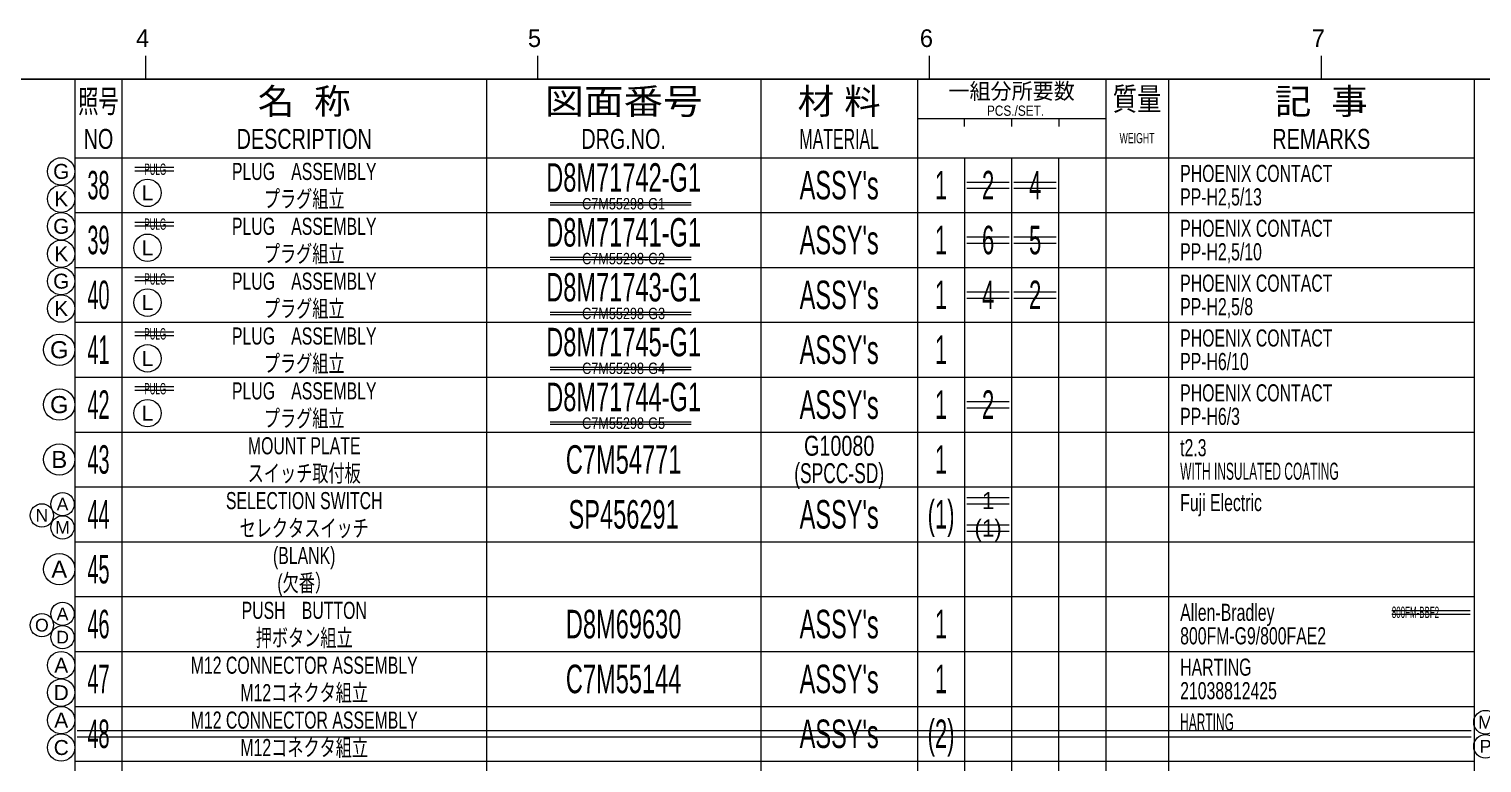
# Model space of a CAD drawing. Header units: millimetres. Extents: x 7 to 587, y 2 to 418.
# Drawn here: x 218.1 to 403.5, y 322.8 to 416.4 of the extents above; entities that cross this region are included whole.
import ezdxf
from ezdxf.enums import TextEntityAlignment as Align

# ---------------------------------------------------------------- set-up
doc = ezdxf.new("R2010")
doc.units = ezdxf.units.MM
for name, color, linetype in [('GR1_05', 7, 'Continuous'), ('図面枠C7M', 7, 'Continuous'), ('表題、部品表_01', 7, 'Continuous'), ('表題、部品表_02', 7, 'Continuous'), ('表題、部品表_03', 7, 'Continuous')]:
    doc.layers.add(name, color=color, linetype=linetype)
doc.styles.add('HG丸ｺﾞｼｯｸM-PRO', font='')
doc.styles.get('HG丸ｺﾞｼｯｸM-PRO').set_extended_font_data('HG丸ｺﾞｼｯｸM-PRO')

# ---------------------------------------------------------------- blocks, each defined once
blk = doc.blocks.new('BLKF023')
at = {"layer": '図面枠C7M', "color": 4, "linetype": 'Continuous', "lineweight": 13}
for p, q in [((233, 413), (233, 410)), ((283, 413), (283, 410)), ((333, 413), (333, 410)), ((383, 413), (383, 410))]:
    blk.add_line(p, q, dxfattribs=at)
at = {"layer": '図面枠C7M', "color": 2, "linetype": 'Continuous', "lineweight": 25}
blk.add_line((33, 410), (587, 410), dxfattribs=at)
at = {"layer": '図面枠C7M', "color": 4, "linetype": 'Continuous', "lineweight": 13, "style": 'HG丸ｺﾞｼｯｸM-PRO', "width": 1.003994}
for s, p in [('4', (231.79, 413.45)), ('5', (281.79, 413.45)), ('6', (331.79, 413.45)), ('7', (381.79, 413.45))]:
    blk.add_text(s, height=2.25, dxfattribs=at).set_placement(p, align=Align.BOTTOM_LEFT)
blk = doc.blocks.new('BLKF080')
at = {"layer": '表題、部品表_02', "color": 4, "linetype": 'Continuous', "lineweight": 13}
for p, q in [((224, 393), (224, 386)), ((224, 393), (402.5, 393)), ((230, 393), (230, 386)), ((276.5, 393), (276.5, 386)), ((311.5, 393), (311.5, 386)), ((331.5, 393), (331.5, 386)), ((337.5, 393), (337.5, 386)), ((343.5, 393), (343.5, 386)), ((349.5, 386), (349.5, 393)), ((355.5, 393), (355.5, 386)), ((363.5, 393), (363.5, 386)), ((402.5, 393), (402.5, 386)), ((224, 386), (402.5, 386))]:
    blk.add_line(p, q, dxfattribs=at)
blk = doc.blocks.new('BLKF086')
at = {"layer": '表題、部品表_02', "color": 4, "linetype": 'Continuous', "lineweight": 13}
for p, q in [((224, 386), (224, 379)), ((224, 386), (402.5, 386)), ((230, 386), (230, 379)), ((276.5, 386), (276.5, 379)), ((311.5, 386), (311.5, 379)), ((331.5, 386), (331.5, 379)), ((337.5, 386), (337.5, 379)), ((343.5, 386), (343.5, 379)), ((349.5, 379), (349.5, 386)), ((355.5, 386), (355.5, 379)), ((363.5, 386), (363.5, 379)), ((402.5, 386), (402.5, 379)), ((224, 379), (402.5, 379))]:
    blk.add_line(p, q, dxfattribs=at)
blk = doc.blocks.new('BLKF088')
at = {"layer": '表題、部品表_02', "color": 4, "linetype": 'Continuous', "lineweight": 13}
for p, q in [((224, 365), (224, 358)), ((224, 365), (402.5, 365)), ((230, 365), (230, 358)), ((276.5, 365), (276.5, 358)), ((311.5, 365), (311.5, 358)), ((331.5, 365), (331.5, 358)), ((337.5, 365), (337.5, 358)), ((343.5, 365), (343.5, 358)), ((349.5, 358), (349.5, 365)), ((355.5, 365), (355.5, 358)), ((363.5, 365), (363.5, 358)), ((402.5, 365), (402.5, 358)), ((224, 358), (402.5, 358))]:
    blk.add_line(p, q, dxfattribs=at)
blk = doc.blocks.new('BLKF091')
at = {"layer": '表題、部品表_01', "color": 4, "linetype": 'Continuous', "lineweight": 13}
for p, q in [((224, 410), (224, 400)), ((224, 410), (402.5, 410)), ((230, 410), (230, 400)), ((276.5, 410), (276.5, 400)), ((311.5, 410), (311.5, 400)), ((331.5, 410), (331.5, 400)), ((355.5, 410), (355.5, 400)), ((363.5, 410), (363.5, 400)), ((402.5, 410), (402.5, 400)), ((331.5, 405), (355.5, 405)), ((337.5, 404), (337.5, 405)), ((343.5, 405), (343.5, 404)), ((349.5, 405), (349.5, 404)), ((224, 400), (402.5, 400))]:
    blk.add_line(p, q, dxfattribs=at)
at = {"layer": '表題、部品表_01', "color": 3, "linetype": 'Continuous', "lineweight": 35, "style": 'HG丸ｺﾞｼｯｸM-PRO'}
for s, height, width, p in [('一組分所要数', 2.036, 0.966638, (343.5, 408.5)), ('照号', 2.909, 0.651535, (227, 407.2)), ('名  称', 3.273, 1.042426, (253.25, 407.2)), ('図面番号', 3.273, 1.127518, (294, 407.2)), ('材 料', 3.273, 1.042439, (321.5, 407.2)), ('質量', 2.909, 0.781842, (359.5, 407.5)), ('記  事', 3.273, 1.042426, (383, 407.2)), ('PCS./SET.', 1.309, 0.862935, (344, 406)), ('NO', 2.545, 0.740841, (227, 402.4)), ('DESCRIPTION', 2.5455, 0.741365, (253.25, 402.4)), ('DRG.NO.', 2.545, 0.741189, (294, 402.4)), ('MATERIAL', 2.545, 0.594756, (321.5, 402.4)), ('WEIGHT', 1.309, 0.635507, (359.5, 402.5)), ('REMARKS', 2.545, 0.742803, (383, 402.4))]:
    blk.add_text(s, height=height, dxfattribs=dict(at, width=width)).set_placement(p, align=Align.MIDDLE_CENTER)
blk = doc.blocks.new('BLKF090')
at = {"layer": '表題、部品表_01', "color": 3, "linetype": 'Continuous', "lineweight": 13}
blk.add_blockref('BLKF091', (0, 0), dxfattribs=at)
blk = doc.blocks.new('BLKF144')
at = {"layer": '表題、部品表_02', "color": 4, "linetype": 'Continuous', "lineweight": 13}
for p, q in [((224, 337), (224, 330)), ((224, 337), (402.5, 337)), ((230, 337), (230, 330)), ((276.5, 337), (276.5, 330)), ((311.5, 337), (311.5, 330)), ((331.5, 337), (331.5, 330)), ((337.5, 337), (337.5, 330)), ((343.5, 337), (343.5, 330)), ((349.5, 330), (349.5, 337)), ((355.5, 337), (355.5, 330)), ((363.5, 337), (363.5, 330)), ((402.5, 337), (402.5, 330)), ((224, 330), (402.5, 330))]:
    blk.add_line(p, q, dxfattribs=at)
blk = doc.blocks.new('BLKF146')
at = {"layer": '表題、部品表_02', "color": 4, "linetype": 'Continuous', "lineweight": 13}
for p, q in [((224, 344), (224, 337)), ((224, 344), (402.5, 344)), ((230, 344), (230, 337)), ((276.5, 344), (276.5, 337)), ((311.5, 344), (311.5, 337)), ((331.5, 344), (331.5, 337)), ((337.5, 344), (337.5, 337)), ((343.5, 344), (343.5, 337)), ((349.5, 337), (349.5, 344)), ((355.5, 344), (355.5, 337)), ((363.5, 344), (363.5, 337)), ((402.5, 344), (402.5, 337)), ((224, 337), (402.5, 337))]:
    blk.add_line(p, q, dxfattribs=at)
blk = doc.blocks.new('BLKF148')
at = {"layer": '表題、部品表_02', "color": 4, "linetype": 'Continuous', "lineweight": 13}
for p, q in [((224, 323), (224, 316)), ((224, 323), (402.5, 323)), ((230, 323), (230, 316)), ((276.5, 323), (276.5, 316)), ((311.5, 323), (311.5, 316)), ((331.5, 323), (331.5, 316)), ((337.5, 323), (337.5, 316)), ((343.5, 323), (343.5, 316)), ((349.5, 316), (349.5, 323)), ((355.5, 323), (355.5, 316)), ((363.5, 323), (363.5, 316)), ((402.5, 323), (402.5, 316)), ((224, 316), (402.5, 316))]:
    blk.add_line(p, q, dxfattribs=at)
blk = doc.blocks.new('BLKF150')
at = {"layer": '表題、部品表_02', "color": 4, "linetype": 'Continuous', "lineweight": 13}
for p, q in [((224, 330), (224, 323)), ((224, 330), (402.5, 330)), ((230, 330), (230, 323)), ((276.5, 330), (276.5, 323)), ((311.5, 330), (311.5, 323)), ((331.5, 330), (331.5, 323)), ((337.5, 330), (337.5, 323)), ((343.5, 330), (343.5, 323)), ((349.5, 323), (349.5, 330)), ((355.5, 330), (355.5, 323)), ((363.5, 330), (363.5, 323)), ((402.5, 330), (402.5, 323)), ((224, 323), (402.5, 323))]:
    blk.add_line(p, q, dxfattribs=at)
blk = doc.blocks.new('BLKF158')
at = {"layer": '表題、部品表_02', "color": 4, "linetype": 'Continuous', "lineweight": 13}
for p, q in [((224, 358), (224, 351)), ((224, 358), (402.5, 358)), ((230, 358), (230, 351)), ((276.5, 358), (276.5, 351)), ((311.5, 358), (311.5, 351)), ((331.5, 358), (331.5, 351)), ((337.5, 358), (337.5, 351)), ((343.5, 358), (343.5, 351)), ((349.5, 351), (349.5, 358)), ((355.5, 358), (355.5, 351)), ((363.5, 358), (363.5, 351)), ((402.5, 358), (402.5, 351)), ((224, 351), (402.5, 351))]:
    blk.add_line(p, q, dxfattribs=at)
blk = doc.blocks.new('BLKF160')
at = {"layer": '表題、部品表_02', "color": 4, "linetype": 'Continuous', "lineweight": 13}
for p, q in [((224, 351), (224, 344)), ((224, 351), (402.5, 351)), ((230, 351), (230, 344)), ((276.5, 351), (276.5, 344)), ((311.5, 351), (311.5, 344)), ((331.5, 351), (331.5, 344)), ((337.5, 351), (337.5, 344)), ((343.5, 351), (343.5, 344)), ((349.5, 344), (349.5, 351)), ((355.5, 351), (355.5, 344)), ((363.5, 351), (363.5, 344)), ((402.5, 351), (402.5, 344)), ((224, 344), (402.5, 344))]:
    blk.add_line(p, q, dxfattribs=at)
blk = doc.blocks.new('BLKF162')
at = {"layer": '表題、部品表_02', "color": 4, "linetype": 'Continuous', "lineweight": 13}
for p, q in [((224, 400), (224, 393)), ((224, 400), (402.5, 400)), ((230, 400), (230, 393)), ((276.5, 400), (276.5, 393)), ((311.5, 400), (311.5, 393)), ((331.5, 400), (331.5, 393)), ((337.5, 400), (337.5, 393)), ((343.5, 400), (343.5, 393)), ((349.5, 393), (349.5, 400)), ((355.5, 400), (355.5, 393)), ((363.5, 400), (363.5, 393)), ((402.5, 400), (402.5, 393)), ((224, 393), (402.5, 393))]:
    blk.add_line(p, q, dxfattribs=at)
blk = doc.blocks.new('BLKF164')
at = {"layer": '表題、部品表_02', "color": 4, "linetype": 'Continuous', "lineweight": 13}
for p, q in [((224, 379), (224, 372)), ((224, 379), (402.5, 379)), ((230, 379), (230, 372)), ((276.5, 379), (276.5, 372)), ((311.5, 379), (311.5, 372)), ((331.5, 379), (331.5, 372)), ((337.5, 379), (337.5, 372)), ((343.5, 379), (343.5, 372)), ((349.5, 372), (349.5, 379)), ((355.5, 379), (355.5, 372)), ((363.5, 379), (363.5, 372)), ((402.5, 379), (402.5, 372)), ((224, 372), (402.5, 372))]:
    blk.add_line(p, q, dxfattribs=at)
blk = doc.blocks.new('BLKF166')
at = {"layer": '表題、部品表_02', "color": 4, "linetype": 'Continuous', "lineweight": 13}
for p, q in [((224, 372), (224, 365)), ((224, 372), (402.5, 372)), ((230, 372), (230, 365)), ((276.5, 372), (276.5, 365)), ((311.5, 372), (311.5, 365)), ((331.5, 372), (331.5, 365)), ((337.5, 372), (337.5, 365)), ((343.5, 372), (343.5, 365)), ((349.5, 365), (349.5, 372)), ((355.5, 372), (355.5, 365)), ((363.5, 372), (363.5, 365)), ((402.5, 372), (402.5, 365)), ((224, 365), (402.5, 365))]:
    blk.add_line(p, q, dxfattribs=at)
blk = doc.blocks.new('BLKF195')
at = {"layer": 'GR1_05', "color": 4, "linetype": 'Continuous', "lineweight": 13}
blk.add_circle((222, 347.5), 2, dxfattribs=at)
at = {"layer": 'GR1_05', "color": 4, "linetype": 'Continuous', "lineweight": 13, "style": 'HG丸ｺﾞｼｯｸM-PRO', "width": 1.042301}
blk.add_text('A', height=2.18, dxfattribs=at).set_placement((222, 347.5), align=Align.MIDDLE_CENTER)
blk = doc.blocks.new('BLKF198')
at = {"layer": 'GR1_05', "color": 4, "linetype": 'Continuous', "lineweight": 13}
blk.add_circle((222, 361.5), 2, dxfattribs=at)
at = {"layer": 'GR1_05', "color": 4, "linetype": 'Continuous', "lineweight": 13, "style": 'HG丸ｺﾞｼｯｸM-PRO', "width": 1.04272}
blk.add_text('B', height=2.18, dxfattribs=at).set_placement((222, 361.5), align=Align.MIDDLE_CENTER)
blk = doc.blocks.new('BLKF199')
at = {"layer": 'GR1_05', "color": 4, "linetype": 'Continuous', "lineweight": 13}
blk.add_circle((222.25, 328.25), 1.75, dxfattribs=at)
at = {"layer": 'GR1_05', "color": 4, "linetype": 'Continuous', "lineweight": 13, "style": 'HG丸ｺﾞｼｯｸM-PRO', "width": 1.042301}
blk.add_text('A', height=1.91, dxfattribs=at).set_placement((222.25, 328.25), align=Align.MIDDLE_CENTER)
blk = doc.blocks.new('BLKF200')
at = {"layer": 'GR1_05', "color": 4, "linetype": 'Continuous', "lineweight": 13}
blk.add_circle((222.25, 324.75), 1.75, dxfattribs=at)
at = {"layer": 'GR1_05', "color": 4, "linetype": 'Continuous', "lineweight": 13, "style": 'HG丸ｺﾞｼｯｸM-PRO', "width": 1.042931}
blk.add_text('C', height=1.91, dxfattribs=at).set_placement((222.25, 324.75), align=Align.MIDDLE_CENTER)
blk = doc.blocks.new('BLKF203')
at = {"layer": 'GR1_05', "color": 4, "linetype": 'Continuous', "lineweight": 13}
blk.add_circle((222.25, 335.25), 1.75, dxfattribs=at)
at = {"layer": 'GR1_05', "color": 4, "linetype": 'Continuous', "lineweight": 13, "style": 'HG丸ｺﾞｼｯｸM-PRO', "width": 1.042301}
blk.add_text('A', height=1.91, dxfattribs=at).set_placement((222.25, 335.25), align=Align.MIDDLE_CENTER)
blk = doc.blocks.new('BLKF204')
at = {"layer": 'GR1_05', "color": 4, "linetype": 'Continuous', "lineweight": 13}
blk.add_circle((222.25, 331.75), 1.75, dxfattribs=at)
at = {"layer": 'GR1_05', "color": 4, "linetype": 'Continuous', "lineweight": 13, "style": 'HG丸ｺﾞｼｯｸM-PRO', "width": 1.042833}
blk.add_text('D', height=1.91, dxfattribs=at).set_placement((222.25, 331.75), align=Align.MIDDLE_CENTER)
blk = doc.blocks.new('BLKF220')
at = {"layer": 'GR1_05', "color": 4, "linetype": 'Continuous', "lineweight": 13}
blk.add_circle((222, 368.5), 2, dxfattribs=at)
at = {"layer": 'GR1_05', "color": 4, "linetype": 'Continuous', "lineweight": 13, "style": 'HG丸ｺﾞｼｯｸM-PRO', "width": 1.042883}
blk.add_text('G', height=2.18, dxfattribs=at).set_placement((222, 368.5), align=Align.MIDDLE_CENTER)
blk = doc.blocks.new('BLKF221')
at = {"layer": 'GR1_05', "color": 4, "linetype": 'Continuous', "lineweight": 13}
blk.add_circle((222, 375.5), 2, dxfattribs=at)
at = {"layer": 'GR1_05', "color": 4, "linetype": 'Continuous', "lineweight": 13, "style": 'HG丸ｺﾞｼｯｸM-PRO', "width": 1.042883}
blk.add_text('G', height=2.18, dxfattribs=at).set_placement((222, 375.5), align=Align.MIDDLE_CENTER)
blk = doc.blocks.new('BLKF241')
at = {"layer": 'GR1_05', "color": 4, "linetype": 'Continuous', "lineweight": 13}
blk.add_circle((222.25, 398.25), 1.75, dxfattribs=at)
at = {"layer": 'GR1_05', "color": 4, "linetype": 'Continuous', "lineweight": 13, "style": 'HG丸ｺﾞｼｯｸM-PRO', "width": 1.042883}
blk.add_text('G', height=1.91, dxfattribs=at).set_placement((222.25, 398.25), align=Align.MIDDLE_CENTER)
blk = doc.blocks.new('BLKF242')
at = {"layer": 'GR1_05', "color": 4, "linetype": 'Continuous', "lineweight": 13}
blk.add_circle((222.25, 394.75), 1.75, dxfattribs=at)
at = {"layer": 'GR1_05', "color": 4, "linetype": 'Continuous', "lineweight": 13, "style": 'HG丸ｺﾞｼｯｸM-PRO', "width": 1.042301}
blk.add_text('K', height=1.91, dxfattribs=at).set_placement((222.25, 394.75), align=Align.MIDDLE_CENTER)
blk = doc.blocks.new('BLKF243')
at = {"layer": 'GR1_05', "color": 4, "linetype": 'Continuous', "lineweight": 13}
blk.add_circle((222.25, 391.25), 1.75, dxfattribs=at)
at = {"layer": 'GR1_05', "color": 4, "linetype": 'Continuous', "lineweight": 13, "style": 'HG丸ｺﾞｼｯｸM-PRO', "width": 1.042883}
blk.add_text('G', height=1.91, dxfattribs=at).set_placement((222.25, 391.25), align=Align.MIDDLE_CENTER)
blk = doc.blocks.new('BLKF244')
at = {"layer": 'GR1_05', "color": 4, "linetype": 'Continuous', "lineweight": 13}
blk.add_circle((222.25, 387.75), 1.75, dxfattribs=at)
at = {"layer": 'GR1_05', "color": 4, "linetype": 'Continuous', "lineweight": 13, "style": 'HG丸ｺﾞｼｯｸM-PRO', "width": 1.042301}
blk.add_text('K', height=1.91, dxfattribs=at).set_placement((222.25, 387.75), align=Align.MIDDLE_CENTER)
blk = doc.blocks.new('BLKF245')
at = {"layer": 'GR1_05', "color": 4, "linetype": 'Continuous', "lineweight": 13}
blk.add_circle((222.25, 384.25), 1.75, dxfattribs=at)
at = {"layer": 'GR1_05', "color": 4, "linetype": 'Continuous', "lineweight": 13, "style": 'HG丸ｺﾞｼｯｸM-PRO', "width": 1.042883}
blk.add_text('G', height=1.91, dxfattribs=at).set_placement((222.25, 384.25), align=Align.MIDDLE_CENTER)
blk = doc.blocks.new('BLKF246')
at = {"layer": 'GR1_05', "color": 4, "linetype": 'Continuous', "lineweight": 13}
blk.add_circle((222.25, 380.75), 1.75, dxfattribs=at)
at = {"layer": 'GR1_05', "color": 4, "linetype": 'Continuous', "lineweight": 13, "style": 'HG丸ｺﾞｼｯｸM-PRO', "width": 1.042301}
blk.add_text('K', height=1.91, dxfattribs=at).set_placement((222.25, 380.75), align=Align.MIDDLE_CENTER)
blk = doc.blocks.new('BLKF247')
at = {"layer": 'GR1_05', "color": 4, "linetype": 'Continuous', "lineweight": 13}
blk.add_circle((233.25, 395.51), 1.75, dxfattribs=at)
at = {"layer": 'GR1_05', "color": 4, "linetype": 'Continuous', "lineweight": 13, "style": 'HG丸ｺﾞｼｯｸM-PRO', "width": 1.042991}
blk.add_text('L', height=1.91, dxfattribs=at).set_placement((233.25, 395.51), align=Align.MIDDLE_CENTER)
blk = doc.blocks.new('BLKF248')
at = {"layer": 'GR1_05', "color": 4, "linetype": 'Continuous', "lineweight": 13}
blk.add_circle((233.25, 388.51), 1.75, dxfattribs=at)
at = {"layer": 'GR1_05', "color": 4, "linetype": 'Continuous', "lineweight": 13, "style": 'HG丸ｺﾞｼｯｸM-PRO', "width": 1.042991}
blk.add_text('L', height=1.91, dxfattribs=at).set_placement((233.25, 388.51), align=Align.MIDDLE_CENTER)
blk = doc.blocks.new('BLKF249')
at = {"layer": 'GR1_05', "color": 4, "linetype": 'Continuous', "lineweight": 13}
blk.add_circle((233.25, 381.51), 1.75, dxfattribs=at)
at = {"layer": 'GR1_05', "color": 4, "linetype": 'Continuous', "lineweight": 13, "style": 'HG丸ｺﾞｼｯｸM-PRO', "width": 1.042991}
blk.add_text('L', height=1.91, dxfattribs=at).set_placement((233.25, 381.51), align=Align.MIDDLE_CENTER)
blk = doc.blocks.new('BLKF250')
at = {"layer": 'GR1_05', "color": 4, "linetype": 'Continuous', "lineweight": 13}
blk.add_circle((233.25, 374.4), 1.75, dxfattribs=at)
at = {"layer": 'GR1_05', "color": 4, "linetype": 'Continuous', "lineweight": 13, "style": 'HG丸ｺﾞｼｯｸM-PRO', "width": 1.042991}
blk.add_text('L', height=1.91, dxfattribs=at).set_placement((233.25, 374.4), align=Align.MIDDLE_CENTER)
blk = doc.blocks.new('BLKF251')
at = {"layer": 'GR1_05', "color": 4, "linetype": 'Continuous', "lineweight": 13}
blk.add_circle((233.25, 367.4), 1.75, dxfattribs=at)
at = {"layer": 'GR1_05', "color": 4, "linetype": 'Continuous', "lineweight": 13, "style": 'HG丸ｺﾞｼｯｸM-PRO', "width": 1.042991}
blk.add_text('L', height=1.91, dxfattribs=at).set_placement((233.25, 367.4), align=Align.MIDDLE_CENTER)
blk = doc.blocks.new('BLKF311')
at = {"layer": 'GR1_05', "color": 4, "linetype": 'Continuous', "lineweight": 13}
blk.add_circle((403.96, 327.98), 1.51, dxfattribs=at)
at = {"layer": 'GR1_05', "color": 4, "linetype": 'Continuous', "lineweight": 13, "style": 'HG丸ｺﾞｼｯｸM-PRO', "width": 1.042416}
blk.add_text('M', height=1.65, dxfattribs=at).set_placement((403.96, 327.98), align=Align.MIDDLE_CENTER)
blk = doc.blocks.new('BLKF318')
at = {"layer": 'GR1_05', "color": 4, "linetype": 'Continuous', "lineweight": 13}
blk.add_circle((222.42, 355.8), 1.49, dxfattribs=at)
at = {"layer": 'GR1_05', "color": 4, "linetype": 'Continuous', "lineweight": 13, "style": 'HG丸ｺﾞｼｯｸM-PRO', "width": 1.042301}
blk.add_text('A', height=1.62, dxfattribs=at).set_placement((222.42, 355.8), align=Align.MIDDLE_CENTER)
blk = doc.blocks.new('BLKF319')
at = {"layer": 'GR1_05', "color": 4, "linetype": 'Continuous', "lineweight": 13}
blk.add_circle((222.42, 352.83), 1.49, dxfattribs=at)
at = {"layer": 'GR1_05', "color": 4, "linetype": 'Continuous', "lineweight": 13, "style": 'HG丸ｺﾞｼｯｸM-PRO', "width": 1.042416}
blk.add_text('M', height=1.62, dxfattribs=at).set_placement((222.42, 352.83), align=Align.MIDDLE_CENTER)
blk = doc.blocks.new('BLKF320')
at = {"layer": 'GR1_05', "color": 4, "linetype": 'Continuous', "lineweight": 13}
blk.add_circle((219.78, 354.36), 1.49, dxfattribs=at)
at = {"layer": 'GR1_05', "color": 4, "linetype": 'Continuous', "lineweight": 13, "style": 'HG丸ｺﾞｼｯｸM-PRO', "width": 1.042153}
blk.add_text('N', height=1.62, dxfattribs=at).set_placement((219.78, 354.36), align=Align.MIDDLE_CENTER)
blk = doc.blocks.new('BLKF329')
at = {"layer": 'GR1_05', "color": 4, "linetype": 'Continuous', "lineweight": 13}
blk.add_circle((222.42, 341.8), 1.49, dxfattribs=at)
at = {"layer": 'GR1_05', "color": 4, "linetype": 'Continuous', "lineweight": 13, "style": 'HG丸ｺﾞｼｯｸM-PRO', "width": 1.042301}
blk.add_text('A', height=1.62, dxfattribs=at).set_placement((222.42, 341.8), align=Align.MIDDLE_CENTER)
blk = doc.blocks.new('BLKF330')
at = {"layer": 'GR1_05', "color": 4, "linetype": 'Continuous', "lineweight": 13}
blk.add_circle((222.42, 338.83), 1.49, dxfattribs=at)
at = {"layer": 'GR1_05', "color": 4, "linetype": 'Continuous', "lineweight": 13, "style": 'HG丸ｺﾞｼｯｸM-PRO', "width": 1.042833}
blk.add_text('D', height=1.62, dxfattribs=at).set_placement((222.42, 338.83), align=Align.MIDDLE_CENTER)
blk = doc.blocks.new('BLKF331')
at = {"layer": 'GR1_05', "color": 4, "linetype": 'Continuous', "lineweight": 13}
blk.add_circle((219.78, 340.36), 1.49, dxfattribs=at)
at = {"layer": 'GR1_05', "color": 4, "linetype": 'Continuous', "lineweight": 13, "style": 'HG丸ｺﾞｼｯｸM-PRO', "width": 1.04208}
blk.add_text('O', height=1.62, dxfattribs=at).set_placement((219.78, 340.36), align=Align.MIDDLE_CENTER)
blk = doc.blocks.new('BLKF332')
at = {"layer": 'GR1_05', "color": 4, "linetype": 'Continuous', "lineweight": 13}
blk.add_circle((403.96, 324.9), 1.51, dxfattribs=at)
at = {"layer": 'GR1_05', "color": 4, "linetype": 'Continuous', "lineweight": 13, "style": 'HG丸ｺﾞｼｯｸM-PRO', "width": 1.041981}
blk.add_text('P', height=1.65, dxfattribs=at).set_placement((403.96, 324.9), align=Align.MIDDLE_CENTER)

msp = doc.modelspace()

# ---------------------------------------------------------------- linework, layer by layer
at = {"layer": 'GR1_05', "color": 4, "linetype": 'Continuous', "lineweight": 13}
for p, q in [((236.62, 398.75), (231.62, 398.75)), ((236.62, 398.28), (231.62, 398.28)), ((337.8, 396.9), (343.2, 396.9)), ((343.8, 396.9), (349.2, 396.9)), ((337.8, 396.1), (343.2, 396.1)), ((343.8, 396.1), (349.2, 396.1)), ((302.62, 394.25), (284.62, 394.25)), ((302.62, 393.95), (284.62, 393.95)), ((236.62, 391.75), (231.62, 391.75)), ((236.62, 391.28), (231.62, 391.28)), ((337.8, 389.9), (343.2, 389.9)), ((343.8, 389.9), (349.2, 389.9)), ((337.8, 389.1), (343.2, 389.1)), ((343.8, 389.1), (349.2, 389.1)), ((302.62, 387.25), (284.62, 387.25)), ((302.62, 386.95), (284.62, 386.95)), ((236.62, 384.75), (231.62, 384.75)), ((236.62, 384.28), (231.62, 384.28)), ((337.8, 382.9), (343.2, 382.9)), ((337.8, 382.1), (343.2, 382.1)), ((343.8, 382.9), (349.2, 382.9)), ((343.8, 382.1), (349.2, 382.1)), ((302.62, 380.25), (284.62, 380.25)), ((302.62, 379.95), (284.62, 379.95)), ((236.62, 377.75), (231.62, 377.75)), ((236.62, 377.28), (231.62, 377.28)), ((302.62, 373.25), (284.62, 373.25)), ((302.62, 372.95), (284.62, 372.95)), ((236.62, 370.75), (231.62, 370.75)), ((236.62, 370.28), (231.62, 370.28)), ((337.8, 368.9), (343.2, 368.9)), ((337.8, 368.1), (343.2, 368.1)), ((302.62, 366.25), (284.62, 366.25)), ((302.62, 365.95), (284.62, 365.95)), ((337.8, 356.65), (343.2, 356.65)), ((337.8, 355.85), (343.2, 355.85)), ((337.8, 353.15), (343.2, 353.15)), ((337.8, 352.35), (343.2, 352.35)), ((224.3, 326.9), (402.13, 326.9)), ((224.3, 326.1), (402.13, 326.1))]:
    msp.add_line(p, q, dxfattribs=at)
at = {"layer": 'GR1_05', "color": 7, "linetype": 'Continuous', "lineweight": 13}
for p, q in [((392, 342.25), (402, 342.25)), ((392, 341.75), (402, 341.75))]:
    msp.add_line(p, q, dxfattribs=at)

# ---------------------------------------------------------------- block references
at = {"layer": 'GR1_05', "color": 4, "linetype": 'Continuous', "lineweight": 13}
for name in ['BLKF241', 'BLKF247', 'BLKF242', 'BLKF243', 'BLKF244', 'BLKF248', 'BLKF245', 'BLKF246', 'BLKF249', 'BLKF221', 'BLKF250', 'BLKF220', 'BLKF251', 'BLKF198', 'BLKF318', 'BLKF320', 'BLKF319', 'BLKF195', 'BLKF329', 'BLKF331', 'BLKF330', 'BLKF203', 'BLKF204', 'BLKF199', 'BLKF311', 'BLKF200', 'BLKF332']:
    msp.add_blockref(name, (0, 0), dxfattribs=at)
at = {"layer": '図面枠C7M', "color": 4, "linetype": 'Continuous', "lineweight": 13}
msp.add_blockref('BLKF023', (0, 0), dxfattribs=at)
at = {"layer": '表題、部品表_01', "color": 3, "linetype": 'Continuous', "lineweight": 13}
msp.add_blockref('BLKF090', (0, 0), dxfattribs=at)
at = {"layer": '表題、部品表_02', "color": 4, "linetype": 'Continuous', "lineweight": 13}
for name in ['BLKF162', 'BLKF080', 'BLKF086', 'BLKF164', 'BLKF166', 'BLKF088', 'BLKF158', 'BLKF160', 'BLKF146', 'BLKF144', 'BLKF150', 'BLKF148']:
    msp.add_blockref(name, (0, 0), dxfattribs=at)

# ---------------------------------------------------------------- texts
at = {"layer": 'GR1_05', "color": 4, "linetype": 'Continuous', "lineweight": 13, "style": 'HG丸ｺﾞｼｯｸM-PRO'}
for s, height, width, p in [('PULG', 1.455, 0.523282, (234.25, 398.53)), ('2', 3.64, 0.576062, (340.5, 396.5)), ('4', 3.64, 0.576062, (346.5, 396.5)), ('C7M55298-G1', 1.4545, 0.829215, (294, 394.13)), ('PULG', 1.455, 0.523282, (234.25, 391.53)), ('6', 3.64, 0.576062, (340.5, 389.5)), ('5', 3.64, 0.576062, (346.5, 389.5)), ('C7M55298-G2', 1.4545, 0.829215, (294, 387.13)), ('PULG', 1.455, 0.523282, (234.25, 384.53)), ('4', 3.64, 0.576062, (340.5, 382.5)), ('2', 3.64, 0.576062, (346.5, 382.5)), ('C7M55298-G3', 1.4545, 0.829215, (294, 380.13)), ('PULG', 1.455, 0.523282, (234.25, 377.53)), ('C7M55298-G4', 1.4545, 0.829215, (294, 373.13)), ('PULG', 1.455, 0.523282, (234.25, 370.53)), ('2', 3.64, 0.576062, (340.5, 368.5)), ('C7M55298-G5', 1.4545, 0.829215, (294, 366.13)), ('M12 CONNECTOR ASSEMBLY', 2.1818, 0.692261, (253.25, 328.25)), ("ASSY's", 3.636, 0.617769, (321.5, 326.5)), ('(2)', 3.636, 0.576968, (334.5, 326.5)), ('M12コネクタ組立', 2.182, 0.692216, (253.25, 324.75))]:
    msp.add_text(s, height=height, dxfattribs=dict(at, width=width)).set_placement(p, align=Align.MIDDLE_CENTER)
at = {"layer": 'GR1_05', "color": 3, "linetype": 'Continuous', "lineweight": 35, "style": 'HG丸ｺﾞｼｯｸM-PRO'}
for s, height, width, p in [('1', 2.18, 0.971076, (340.5, 356.25)), ('(1)', 2.182, 0.972762, (340.5, 352.75))]:
    msp.add_text(s, height=height, dxfattribs=dict(at, width=width)).set_placement(p, align=Align.MIDDLE_CENTER)
at = {"layer": 'GR1_05', "color": 3, "linetype": 'Continuous', "lineweight": 35, "style": 'HG丸ｺﾞｼｯｸM-PRO', "width": 0.52175}
msp.add_text('800FM-BBF2', height=1.455, dxfattribs=at).set_placement((392, 342), align=Align.MIDDLE_LEFT)
at = {"layer": 'GR1_05', "color": 4, "linetype": 'Continuous', "lineweight": 13, "style": 'HG丸ｺﾞｼｯｸM-PRO', "width": 0.522018}
msp.add_text('HARTING', height=2.182, dxfattribs=at).set_placement((365, 328), align=Align.MIDDLE_LEFT)
at = {"layer": '表題、部品表_03', "color": 3, "linetype": 'Continuous', "lineweight": 35, "style": 'HG丸ｺﾞｼｯｸM-PRO'}
for s, height, width, p in [('PLUG\u3000ASSEMBLY', 2.1818, 0.692283, (253.25, 398.25)), ('D8M71742-G1', 3.6364, 0.619153, (294, 397.48)), ('38', 3.636, 0.521199, (227, 396.5)), ("ASSY's", 3.636, 0.617769, (321.5, 396.5)), ('1', 3.64, 0.576062, (334.5, 396.5)), ('プラグ組立', 2.182, 0.692256, (253.25, 394.75)), ('39', 3.636, 0.521199, (227, 389.5)), ('PLUG\u3000ASSEMBLY', 2.1818, 0.692283, (253.25, 391.25)), ('D8M71741-G1', 3.6364, 0.619153, (294, 390.48)), ("ASSY's", 3.636, 0.617769, (321.5, 389.5)), ('1', 3.64, 0.576062, (334.5, 389.5)), ('プラグ組立', 2.182, 0.692256, (253.25, 387.75)), ('40', 3.636, 0.521199, (227, 382.5)), ('PLUG\u3000ASSEMBLY', 2.1818, 0.692283, (253.25, 384.25)), ('D8M71743-G1', 3.6364, 0.619153, (294, 383.48)), ("ASSY's", 3.636, 0.617769, (321.5, 382.5)), ('1', 3.64, 0.576062, (334.5, 382.5)), ('プラグ組立', 2.182, 0.692256, (253.25, 380.75)), ('PLUG\u3000ASSEMBLY', 2.1818, 0.692283, (253.25, 377.25)), ('D8M71745-G1', 3.6364, 0.619153, (294, 376.48)), ('41', 3.636, 0.521199, (227, 375.5)), ("ASSY's", 3.636, 0.617769, (321.5, 375.5)), ('1', 3.64, 0.576062, (334.5, 375.5)), ('プラグ組立', 2.182, 0.692256, (253.25, 373.75)), ('PLUG\u3000ASSEMBLY', 2.1818, 0.692283, (253.25, 370.25)), ('D8M71744-G1', 3.6364, 0.619153, (294, 369.48)), ('42', 3.636, 0.521199, (227, 368.5)), ("ASSY's", 3.636, 0.617769, (321.5, 368.5)), ('1', 3.64, 0.576062, (334.5, 368.5)), ('プラグ組立', 2.182, 0.692256, (253.25, 366.75)), ('43', 3.636, 0.521199, (227, 361.5)), ('MOUNT PLATE', 2.1818, 0.692407, (253.25, 363.25)), ('C7M54771', 3.636, 0.619792, (294, 361.5)), ('G10080', 2.545, 0.740408, (321.5, 363.25)), ('1', 3.64, 0.576062, (334.5, 361.5)), ('スイッチ取付板', 2.182, 0.692256, (253.25, 359.75)), ('(SPCC-SD)', 2.545, 0.652377, (321.5, 359.75)), ('44', 3.636, 0.521199, (227, 354.5)), ('SELECTION SWITCH', 2.1818, 0.692478, (253.25, 356.25)), ('SP456291', 3.636, 0.619182, (294, 354.5)), ("ASSY's", 3.636, 0.617769, (321.5, 354.5)), ('(1)', 3.636, 0.576968, (334.5, 354.5)), ('セレクタスイッチ', 2.182, 0.692256, (253.25, 352.75)), ('(BLANK)', 2.182, 0.692901, (253.25, 349.25)), ('45', 3.636, 0.521199, (227, 347.5)), ('(欠番）', 2.182, 0.692145, (253.25, 345.75)), ('PUSH\u3000BUTTON', 2.1818, 0.692411, (253.25, 342.25)), ('46', 3.636, 0.521199, (227, 340.5)), ('D8M69630', 3.636, 0.619412, (294, 340.5)), ("ASSY's", 3.636, 0.617769, (321.5, 340.5)), ('1', 3.64, 0.576062, (334.5, 340.5)), ('押ボタン組立', 2.182, 0.692256, (253.25, 338.75)), ('M12 CONNECTOR ASSEMBLY', 2.1818, 0.692261, (253.25, 335.25)), ('47', 3.636, 0.521199, (227, 333.5)), ('C7M55144', 3.636, 0.619792, (294, 333.5)), ("ASSY's", 3.636, 0.617769, (321.5, 333.5)), ('1', 3.64, 0.576062, (334.5, 333.5)), ('M12コネクタ組立', 2.182, 0.692216, (253.25, 331.75)), ('48', 3.636, 0.521199, (227, 326.5))]:
    msp.add_text(s, height=height, dxfattribs=dict(at, width=width)).set_placement(p, align=Align.MIDDLE_CENTER)
for s, height, width, p in [('PHOENIX CONTACT', 2.1818, 0.692624, (365, 398)), ('PP-H2,5/13', 2.182, 0.691178, (365, 395)), ('PHOENIX CONTACT', 2.1818, 0.692624, (365, 391)), ('PP-H2,5/10', 2.182, 0.691178, (365, 388)), ('PHOENIX CONTACT', 2.1818, 0.692624, (365, 384)), ('PP-H2,5/8', 2.182, 0.691165, (365, 381)), ('PHOENIX CONTACT', 2.1818, 0.692624, (365, 377)), ('PP-H6/10', 2.182, 0.691262, (365, 374)), ('PHOENIX CONTACT', 2.1818, 0.692624, (365, 370)), ('PP-H6/3', 2.182, 0.69126, (365, 367)), ('t2.3', 2.182, 0.690457, (365, 363)), ('WITH INSULATED COATING', 2.1818, 0.522217, (365, 360)), ('Fuji Electric', 2.1818, 0.691956, (365, 356)), ('Allen-Bradley', 2.1818, 0.693974, (365, 342)), ('800FM-G9/800FAE2', 2.1818, 0.691483, (365, 339)), ('HARTING', 2.182, 0.692725, (365, 335)), ('21038812425', 2.1818, 0.691275, (365, 332))]:
    msp.add_text(s, height=height, dxfattribs=dict(at, width=width)).set_placement(p, align=Align.MIDDLE_LEFT)

doc.saveas('drawing.dxf')
